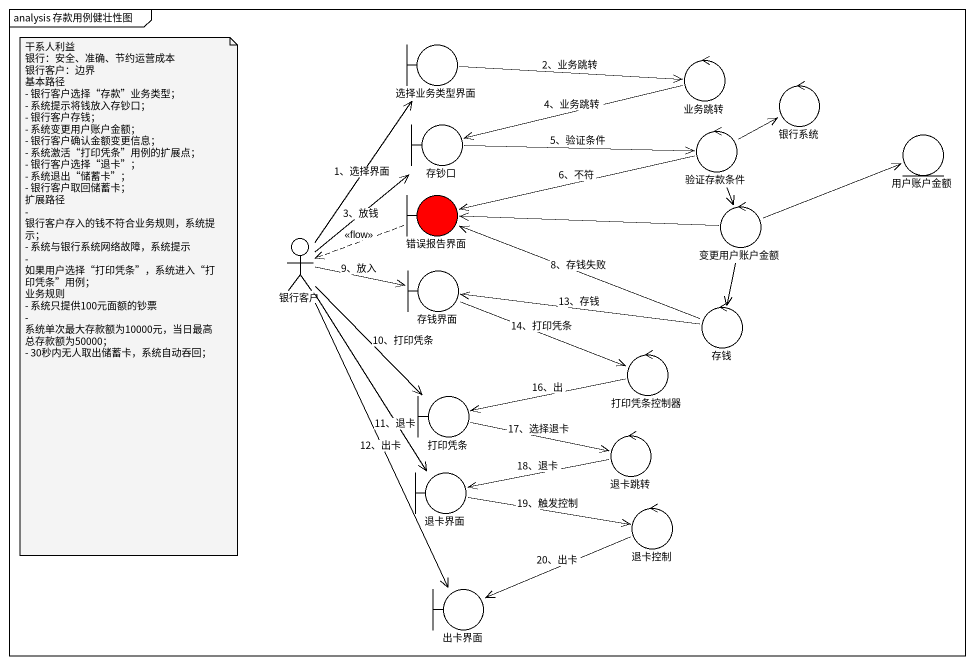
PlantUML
@startuml
mainframe analysis 存款用例健壮性图
boundary 选择业务类型界面
control 业务跳转
control 银行系统
boundary 存钞口
control 验证存款条件
entity 用户账户金额
boundary 错误报告界面 #FF0000
control 变更用户账户金额
actor 银行客户
boundary 存钱界面
control 存钱
control 打印凭条控制器
boundary 打印凭条
boundary 退卡界面
control 退卡跳转
control 退卡控制
boundary 出卡界面
选择业务类型界面 -right-> 业务跳转 : 2、业务跳转
业务跳转 -left-> 存钞口 : 4、业务跳转
存钞口 -right-> 验证存款条件 : 5、验证条件
验证存款条件 -right-> 银行系统
验证存款条件 -left-> 错误报告界面 : 6、不符
验证存款条件 --> 变更用户账户金额
错误报告界面 .left.> 银行客户 : <<flow>>
变更用户账户金额 -right-> 用户账户金额
变更用户账户金额 -left-> 错误报告界面
变更用户账户金额 --> 存钱
银行客户 -up-> 选择业务类型界面 : 1、选择界面
银行客户 -up-> 存钞口 : 3、放钱
银行客户 -right-> 存钱界面 : 9、放入
银行客户 --> 打印凭条 : 10、打印凭条
银行客户 --> 退卡界面 : 11、退卡
银行客户 --> 出卡界面 : 12、出卡
存钱界面 -right-> 打印凭条控制器 : 14、打印凭条
存钱 -left-> 错误报告界面 : 8、存钱失败
存钱 -left-> 存钱界面 : 13、存钱
打印凭条控制器 -left-> 打印凭条 : 16、出
打印凭条 -right-> 退卡跳转 : 17、选择退卡
退卡界面 -right-> 退卡控制 : 19、触发控制
退卡跳转 -left-> 退卡界面 : 18、退卡
退卡控制 -left-> 出卡界面 : 20、出卡
note as N1
  干系人利益
  银行：安全、准确、节约运营成本
  银行客户：边界
  基本路径
  - 银行客户选择“存款”业务类型；
  - 系统提示将钱放入存钞口；
  - 银行客户存钱；
  - 系统变更用户账户金额；
  - 银行客户确认金额变更信息；
  - 系统激活“打印凭条”用例的扩展点；
  - 银行客户选择“退卡”；
  - 系统退出“储蓄卡”；
  - 银行客户取回储蓄卡；
  扩展路径
  - 银行客户存入的钱不符合业务规则，系统提示；
  - 系统与银行系统网络故障，系统提示
  - 如果用户选择“打印凭条”，系统进入“打印凭条”用例；
  业务规则
  - 系统只提供100元面额的钞票
  - 系统单次最大存款额为10000元，当日最高总存款额为50000；
  - 30秒内无人取出储蓄卡，系统自动吞回；
end note
@enduml
